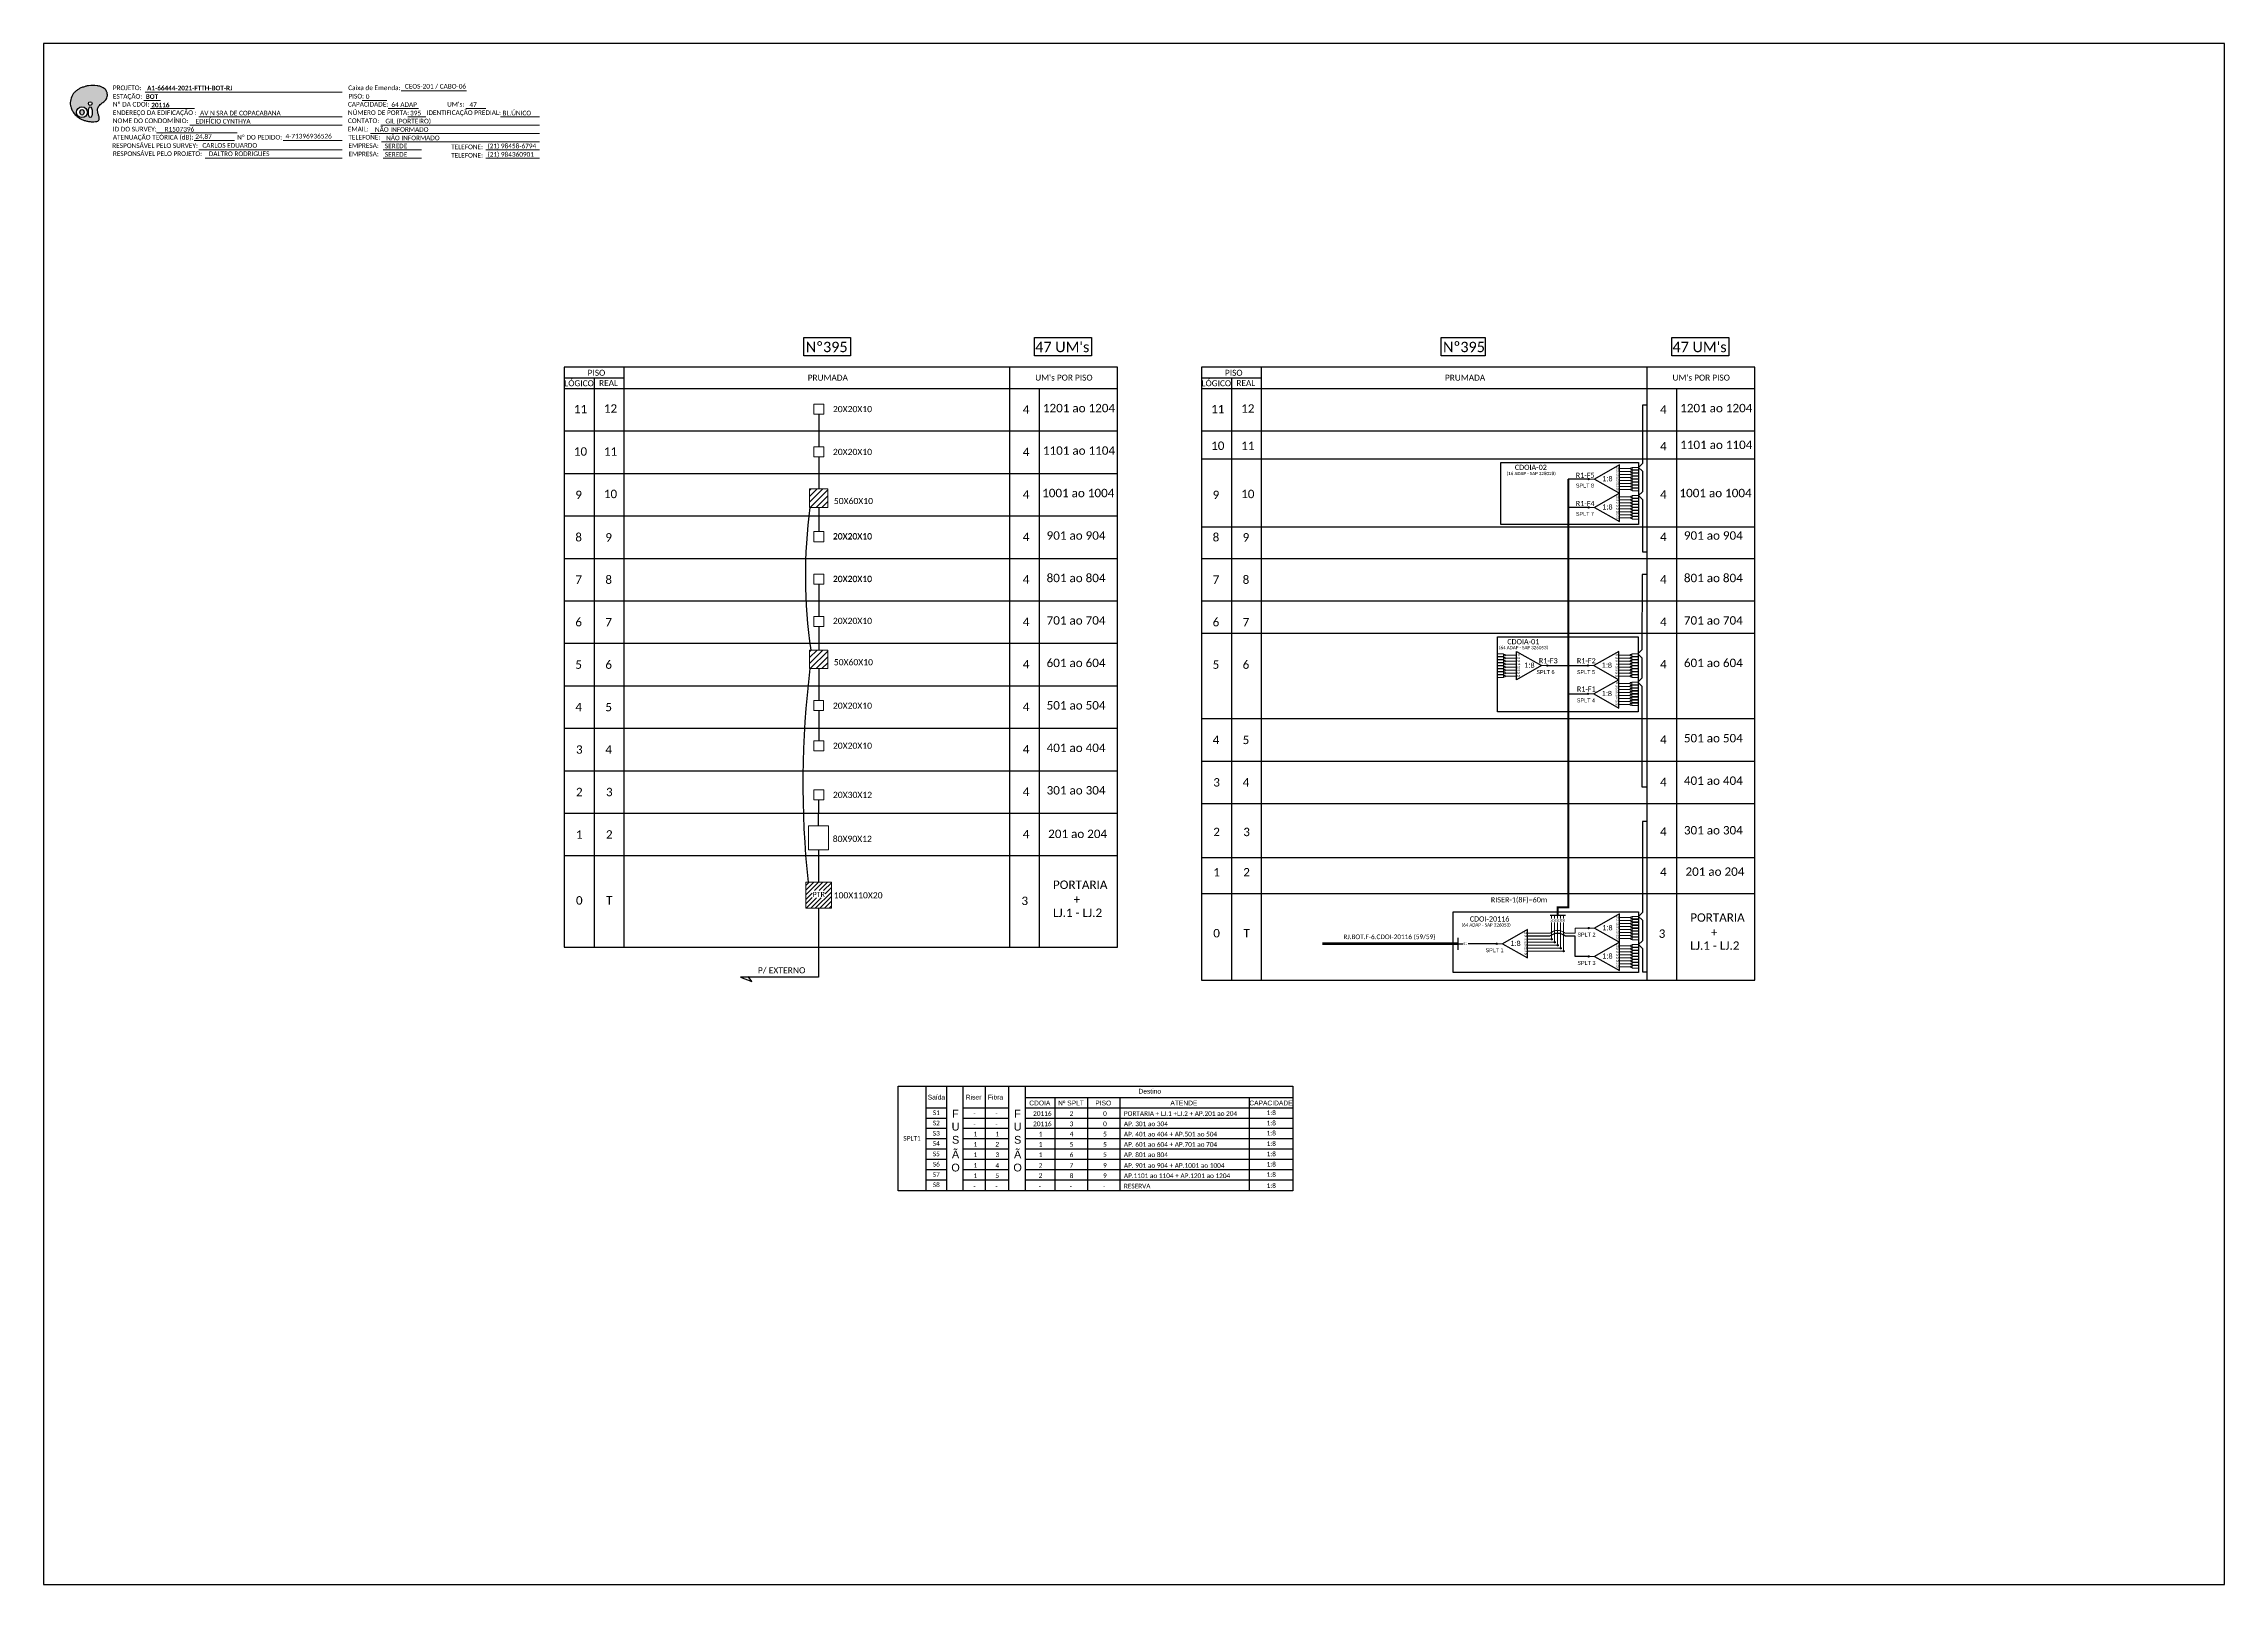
# Paper-space layout 'CDOI-20116 p2' of a CAD drawing. Header units: metres, sheet in millimetres. Extents: x -439 to 402, y -851 to -257.
# The model-space entities are those that its viewports show. They can reach past a viewport. Long polylines and large blocks are cut down to what shows.
import ezdxf
from ezdxf.enums import TextEntityAlignment as Align

# ---------------------------------------------------------------- set-up
doc = ezdxf.new("R2010")
doc.units = ezdxf.units.M
doc.styles.add('ARIAL', font='arial.ttf')
doc.styles.add('WMF-Calibri0', font='calibri.ttf')
doc.styles.add('WMF-Calibri1', font='calibrib.ttf')

# ---------------------------------------------------------------- blocks, each defined once
blk = doc.blocks.new('OI')
h = blk.add_hatch(color=40)
edge = h.paths.add_edge_path()
edge.add_spline(control_points=[(4.35, -0.67), (3.92, -0.99), (3.26, -1.5), (2.81, -2.59), (2.9, -3.5), (3.06, -4.27), (3.31, -4.85), (3.37, -5.39), (3.4, -5.88), (3.2, -6.4), (2.54, -6.61), (1.65, -6.63), (0.55, -6.67), (-0.56, -6.42), (-1.61, -6.14), (-2.77, -5.61), (-3.92, -4.77), (-4.89, -3.7), (-5.34, -2.65), (-5.6, -1.94), (-5.85, -0.96), (-5.71, 0.47), (-5.1, 2.02), (-4.14, 3.02), (-3.3, 3.61), (-2.37, 4.16), (-1.36, 4.44), (-0.56, 4.7), (0.79, 4.85), (2.24, 4.97), (3.79, 4.57), (4.67, 4.21), (5.44, 3.65), (5.76, 2.99), (6.03, 2.21), (6.01, 1.46), (5.72, 0.64), (5.31, 0.08), (4.88, -0.38), (4.51, -0.55), (4.35, -0.67)], knot_values=[0, 0, 0, 0, 1.60434, 2.417191, 3.427595, 4.282808, 4.776746, 5.304182, 5.888771, 6.258406, 6.858137, 7.79129, 8.986195, 10.124242, 11.187857, 12.242908, 13.953784, 15.414161, 16.515391, 17.349188, 17.675853, 19.552021, 21.515531, 22.568638, 23.63245, 24.621084, 25.782718, 26.745347, 27.142653, 29.870543, 31.004649, 31.921532, 32.709589, 33.801391, 34.042471, 35.192333, 35.971461, 36.628871, 37.254359, 37.836911, 37.836911, 37.836911, 37.836911], degree=3, periodic=0)
h.paths.add_polyline_path([(1.13, -0.87, -1), (-0.04, -0.87, -1)], flags=16)
edge = h.paths.add_edge_path(flags=16)
edge.add_ellipse((0.56, -3.59), major_axis=(-0.02, 1.71), ratio=0.361305, start_angle=0, end_angle=360)
h.paths.add_polyline_path([(-0.36, -3.62, -1), (-3.8, -3.62, -1)], flags=16)
edge = h.paths.add_edge_path(flags=0)
edge.add_ellipse((-2.08, -3.62), major_axis=(0, 0.885), ratio=0.758294, start_angle=0, end_angle=360)
at = {"color": 40}
for centre, radius in [((-2.08, -3.62), 1.72), ((0.54, -0.87), 0.587)]:
    blk.add_circle(centre, radius, dxfattribs=at)
blk.add_ellipse((-2.08, -3.62), major_axis=(0, 0.885), ratio=0.758294, start_param=-3.141592653589792, end_param=3.141592653589792, dxfattribs=at)
blk.add_ellipse((0.56, -3.59), major_axis=(-0.02, 1.71), ratio=0.361305, dxfattribs=at)
at = {"color": 40, "start_tangent": (-0.800898, -0.598801), "end_tangent": (-0.800898, -0.598801)}
blk.add_spline([(4.35, -0.67), (3.2, -1.78), (2.9, -2.54), (2.92, -3.55), (3.12, -4.38), (3.28, -4.85), (3.37, -5.37), (3.35, -5.95), (3.2, -6.29), (2.66, -6.55), (1.73, -6.63), (0.54, -6.62), (-0.58, -6.41), (-1.6, -6.11), (-2.56, -5.67), (-3.95, -4.67), (-4.89, -3.56), (-5.37, -2.56), (-5.64, -1.78), (-5.72, -1.46), (-5.63, 0.42), (-4.84, 2.22), (-4.13, 2.99), (-3.27, 3.62), (-2.4, 4.09), (-1.3, 4.47), (-0.37, 4.72), (0.02, 4.77), (2.75, 4.8), (3.85, 4.53), (4.69, 4.16), (5.31, 3.68), (5.85, 2.73), (5.93, 2.5), (5.94, 1.35), (5.67, 0.62), (5.29, 0.08), (4.84, -0.36), (4.35, -0.67)], degree=3, dxfattribs=at)
blk = doc.blocks.new('SPLT_1-8_SC-APC')
at = {"color": 1, "lineweight": 0}
blk.add_lwpolyline([(-17.04, -7.55), (-19.26, -7.55)], dxfattribs=at)
at = {"color": 1}
blk.add_lwpolyline([(-7.37, -2.1), (-17.04, -7.55), (-7.37, -13), (-7.37, -2.1)], dxfattribs=at)
at = {"color": 3, "lineweight": 0}
for points in [[(-2.99, -3.51), (-7.37, -3.51)], [(-7.37, -4.66), (-2.99, -4.66)], [(-7.37, -5.82), (-2.99, -5.82)], [(-7.37, -6.97), (-2.99, -6.97)], [(-7.37, -8.12), (-2.99, -8.12)], [(-2.41, -3.02), (-2.41, -4)], [(-2.41, -3.02), (0, -3.02)], [(-2.41, -4), (0, -4)], [(-2.41, -4.17), (-2.41, -5.16)], [(-2.41, -4.17), (0, -4.17)], [(-2.41, -5.16), (0, -5.16)], [(-2.41, -5.32), (-2.41, -6.31)], [(-2.41, -5.32), (0, -5.32)], [(-2.41, -6.31), (0, -6.31)], [(-2.41, -6.48), (-2.41, -7.46)], [(-2.41, -6.48), (0, -6.48)], [(-2.41, -7.46), (0, -7.46)], [(-2.41, -7.63), (-2.41, -8.62)], [(-2.41, -7.63), (0, -7.63)], [(-7.37, -9.28), (-2.99, -9.28)], [(-7.37, -10.43), (-2.99, -10.43)], [(-7.37, -11.58), (-2.99, -11.58)], [(-2.41, -8.62), (0, -8.62)], [(-2.41, -8.78), (-2.41, -9.77)], [(-2.41, -8.78), (0, -8.78)], [(-2.41, -9.77), (0, -9.77)], [(-2.41, -9.94), (-2.41, -10.92)], [(-2.41, -9.94), (0, -9.94)], [(-2.41, -10.92), (0, -10.92)], [(-2.41, -11.09), (-2.41, -12.08)], [(-2.41, -11.09), (0, -11.09)], [(-2.41, -12.08), (0, -12.08)]]:
    blk.add_lwpolyline(points, dxfattribs=at)
for points in [[(-2.99, -3.22), (-2.41, -3.22), (-2.41, -3.8), (-2.99, -3.8)], [(-2.99, -4.38), (-2.41, -4.38), (-2.41, -4.95), (-2.99, -4.95)], [(-2.99, -5.53), (-2.41, -5.53), (-2.41, -6.1), (-2.99, -6.1)], [(-2.99, -6.68), (-2.41, -6.68), (-2.41, -7.26), (-2.99, -7.26)], [(-2.99, -7.84), (-2.41, -7.84), (-2.41, -8.41), (-2.99, -8.41)], [(-2.99, -8.99), (-2.41, -8.99), (-2.41, -9.56), (-2.99, -9.56)], [(-2.99, -10.14), (-2.41, -10.14), (-2.41, -10.72), (-2.99, -10.72)], [(-2.99, -11.3), (-2.41, -11.3), (-2.41, -11.87), (-2.99, -11.87)]]:
    blk.add_lwpolyline(points, close=True, dxfattribs=at)
at = {"color": 1, "style": 'ARIAL'}
for s, height, p in [('1:8', 2, (-13.91, -8.4)), ('S1', 0.75, (-8.74, -3.78)), ('S2', 0.75, (-8.74, -4.97)), ('S3', 0.75, (-8.74, -6.18)), ('S4', 0.75, (-8.74, -7.36)), ('S5', 0.75, (-8.74, -8.57)), ('S6', 0.75, (-8.74, -9.69)), ('S7', 0.75, (-8.74, -10.78)), ('S8', 0.75, (-8.74, -11.9))]:
    blk.add_text(s, height=height, dxfattribs=at).set_placement(p)
blk = doc.blocks.new('SPLT_1-8_SC-APC_ESQ')
at = {"color": 3, "lineweight": 0}
for points in [[(2.41, -3.02), (0, -3.02)], [(2.41, -4), (0, -4)], [(2.41, -4.17), (0, -4.17)], [(2.41, -5.16), (0, -5.16)], [(2.41, -5.32), (0, -5.32)], [(2.41, -6.31), (0, -6.31)], [(2.41, -6.48), (0, -6.48)], [(2.41, -7.46), (0, -7.46)], [(2.41, -7.63), (0, -7.63)], [(2.41, -3.02), (2.41, -4)], [(2.41, -4.17), (2.41, -5.16)], [(2.41, -5.32), (2.41, -6.31)], [(2.41, -6.48), (2.41, -7.46)], [(2.41, -7.63), (2.41, -8.62)], [(2.99, -3.51), (7.37, -3.51)], [(7.37, -4.66), (2.99, -4.66)], [(7.37, -5.82), (2.99, -5.82)], [(7.37, -6.97), (2.99, -6.97)], [(7.37, -8.12), (2.99, -8.12)], [(2.41, -8.62), (0, -8.62)], [(2.41, -8.78), (0, -8.78)], [(2.41, -9.77), (0, -9.77)], [(2.41, -9.94), (0, -9.94)], [(2.41, -10.92), (0, -10.92)], [(2.41, -11.09), (0, -11.09)], [(2.41, -12.08), (0, -12.08)], [(2.41, -8.78), (2.41, -9.77)], [(2.41, -9.94), (2.41, -10.92)], [(2.41, -11.09), (2.41, -12.08)], [(7.37, -9.28), (2.99, -9.28)], [(7.37, -10.43), (2.99, -10.43)], [(7.37, -11.58), (2.99, -11.58)]]:
    blk.add_lwpolyline(points, dxfattribs=at)
for points in [[(2.99, -3.22), (2.41, -3.22), (2.41, -3.8), (2.99, -3.8)], [(2.99, -4.38), (2.41, -4.38), (2.41, -4.95), (2.99, -4.95)], [(2.99, -5.53), (2.41, -5.53), (2.41, -6.1), (2.99, -6.1)], [(2.99, -6.68), (2.41, -6.68), (2.41, -7.26), (2.99, -7.26)], [(2.99, -7.84), (2.41, -7.84), (2.41, -8.41), (2.99, -8.41)], [(2.99, -8.99), (2.41, -8.99), (2.41, -9.56), (2.99, -9.56)], [(2.99, -10.14), (2.41, -10.14), (2.41, -10.72), (2.99, -10.72)], [(2.99, -11.3), (2.41, -11.3), (2.41, -11.87), (2.99, -11.87)]]:
    blk.add_lwpolyline(points, close=True, dxfattribs=at)
at = {"color": 1}
blk.add_lwpolyline([(7.37, -2.1), (17.04, -7.55), (7.37, -13), (7.37, -2.1)], dxfattribs=at)
at = {"color": 1, "lineweight": 0}
blk.add_lwpolyline([(17.04, -7.55), (19.26, -7.55)], dxfattribs=at)
at = {"color": 1, "style": 'ARIAL'}
for s, height, p in [('S5', 0.75, (7.55, -8.57)), ('S3', 0.75, (7.55, -6.18)), ('S4', 0.75, (7.55, -7.36)), ('S2', 0.75, (7.56, -4.97)), ('S1', 0.75, (7.7, -3.78)), ('1:8', 2, (10.45, -8.4)), ('S6', 0.75, (7.55, -9.69)), ('S7', 0.75, (7.55, -10.78)), ('S8', 0.75, (7.55, -11.9))]:
    blk.add_text(s, height=height, dxfattribs=at).set_placement(p)

msp = doc.modelspace()

# ---------------------------------------------------------------- hatches: boundary and pattern name
h = msp.add_hatch(color=3)
h.dxf.hatch_style = 1
edge = h.paths.add_edge_path()
edge.add_arc((203.38, -73.69), 0.256, 0, 360)
h = msp.add_hatch(color=3)
h.dxf.hatch_style = 1
edge = h.paths.add_edge_path()
edge.add_arc((203.38, -84.59), 0.256, 0, 360)
h = msp.add_hatch(color=3)
h.dxf.hatch_style = 1
edge = h.paths.add_edge_path()
edge.add_arc((187.43, -145.6), 0.256, 0, 360)
h = msp.add_hatch(color=3)
h.dxf.hatch_style = 1
edge = h.paths.add_edge_path()
edge.add_arc((203.15, -145.6), 0.256, 0, 360)
h = msp.add_hatch(color=3)
h.dxf.hatch_style = 1
edge = h.paths.add_edge_path()
edge.add_arc((203.15, -156.49), 0.256, 0, 360)
h = msp.add_hatch()
h.set_pattern_fill('ANSI31', color=1, scale=10, style=0)
h.set_pattern_definition([(45, (-712.0295, -624.6858), (-0.8838835, 0.8838835), [])])
h.paths.add_polyline_path([(-98.55, -239.11), (-88.65, -239.11), (-88.65, -229.07), (-98.55, -229.07)])
h.paths.add_polyline_path([(-96.13, -235.07), (-91.08, -235.07), (-91.08, -232.34), (-96.13, -232.34)], flags=16)
h = msp.add_hatch(color=3)
h.dxf.hatch_style = 1
edge = h.paths.add_edge_path()
edge.add_arc((189.07, -251.09), 0.256, 0, 360)
h = msp.add_hatch(color=3)
h.dxf.hatch_style = 1
edge = h.paths.add_edge_path()
edge.add_arc((190.23, -252.25), 0.256, 0, 360)
h = msp.add_hatch(color=3)
h.dxf.hatch_style = 1
edge = h.paths.add_edge_path()
edge.add_arc((203.35, -246.81), 0.256, 0, 360)
h = msp.add_hatch(color=3)
h.dxf.hatch_style = 1
edge = h.paths.add_edge_path()
edge.add_arc((167.91, -252.82), 0.256, 0, 360)
h = msp.add_hatch(color=3)
h.dxf.hatch_style = 1
edge = h.paths.add_edge_path()
edge.add_arc((191.39, -253.4), 0.256, 0, 360)
h = msp.add_hatch(color=3)
h.dxf.hatch_style = 1
edge = h.paths.add_edge_path()
edge.add_arc((192.54, -254.55), 0.256, 0, 360)
h = msp.add_hatch(color=3)
h.dxf.hatch_style = 1
edge = h.paths.add_edge_path()
edge.add_arc((193.7, -255.7), 0.256, 0, 360)
h = msp.add_hatch(color=3)
h.dxf.hatch_style = 1
edge = h.paths.add_edge_path()
edge.add_arc((203.35, -257.71), 0.256, 0, 360)

# ---------------------------------------------------------------- linework, layer by layer
at = {"color": 1, "linetype": 'Continuous'}
for p, q in [((-97.04, -78.11), (-96.42, -77.49)), ((-97.04, -80.35), (-94.18, -77.49)), ((-97.04, -82.6), (-91.93, -77.49)), ((-96.79, -84.59), (-90.04, -77.84)), ((-94.54, -84.59), (-90.04, -80.09)), ((-92.3, -84.59), (-90.04, -82.33)), ((-90.05, -84.59), (-90.04, -84.58)), ((-97.05, -140.25), (-96.43, -139.64)), ((-97.05, -142.5), (-94.19, -139.64)), ((-97.05, -144.74), (-91.94, -139.64)), ((-96.79, -146.73), (-90.05, -139.99)), ((-94.55, -146.73), (-90.05, -142.23)), ((-92.3, -146.73), (-90.05, -144.48)), ((-90.06, -146.73), (-90.05, -146.72))]:
    msp.add_line(p, q, dxfattribs=at)
at = {"color": 7, "lineweight": 0}
for p, q in [((179.8, -251.09), (189.07, -251.09)), ((179.8, -252.25), (190.23, -252.25)), ((179.8, -253.4), (191.39, -253.4)), ((179.8, -254.55), (192.54, -254.55)), ((179.8, -255.7), (193.7, -255.7))]:
    msp.add_line(p, q, dxfattribs=at)
at = {"color": 5, "lineweight": 0}
for p, q in [((189.07, -251.09), (189.07, -244.59)), ((190.23, -252.25), (190.23, -244.58)), ((191.39, -253.4), (191.39, -244.58)), ((192.54, -254.55), (192.54, -244.58)), ((193.7, -255.7), (193.7, -244.58))]:
    msp.add_line(p, q, dxfattribs=at)
for p, q in [((-62.86, -307.68), (89.25, -307.68)), ((-62.86, -348.09), (-62.86, -307.68)), ((-52.2, -307.68), (-52.2, -348.09)), ((-44.32, -307.68), (-44.32, -348.09)), ((-37.84, -348.09), (-37.84, -307.68)), ((-29.39, -307.68), (-29.39, -348.09)), ((-20.38, -307.68), (-20.38, -348.09)), ((-13.89, -307.68), (-13.89, -348.09)), ((89.25, -307.68), (89.25, -348.09)), ((-52.2, -316.06), (-44.32, -316.06)), ((-37.84, -316.06), (-20.38, -316.06)), ((-13.89, -312.09), (89.25, -312.09)), ((-13.89, -316.06), (89.25, -316.06)), ((-2.49, -312.09), (-2.49, -348.09)), ((10.08, -312.09), (10.08, -348.09)), ((22.63, -312.09), (22.63, -348.09)), ((72.46, -312.09), (72.46, -348.09)), ((-52.2, -320.03), (-44.32, -320.03)), ((-52.2, -323.99), (-44.32, -323.99)), ((-52.2, -327.96), (-44.32, -327.96)), ((-37.84, -320.03), (-20.38, -320.03)), ((-37.84, -323.99), (-20.38, -323.99)), ((-37.84, -327.96), (-20.38, -327.96)), ((-13.89, -320.03), (89.25, -320.03)), ((-13.89, -323.99), (89.25, -323.99)), ((-13.89, -327.96), (89.25, -327.96)), ((-52.2, -331.93), (-44.32, -331.93)), ((-52.2, -335.9), (-44.32, -335.9)), ((-37.84, -331.93), (-20.38, -331.93)), ((-37.84, -335.9), (-20.38, -335.9)), ((-13.89, -331.93), (89.25, -331.93)), ((-13.89, -335.9), (89.25, -335.9)), ((-52.2, -339.87), (-44.32, -339.87)), ((-52.2, -343.84), (-44.32, -343.84)), ((-37.84, -339.87), (-20.38, -339.87)), ((-37.84, -343.84), (-20.38, -343.84)), ((-13.89, -339.87), (89.25, -339.87)), ((-13.89, -343.84), (89.25, -343.84)), ((89.25, -348.09), (-62.86, -348.09))]:
    msp.add_line(p, q)
msp.add_lwpolyline([(-392.46, -499.81), (448.54, -499.81), (448.54, 94.19), (-392.46, 94.19)], close=True)
at = {"color": 7, "lineweight": 0}
for points in [[(-254.54, 76.01), (-229.4, 76.01)], [(-353.87, 72.24), (-347.32, 72.24)], [(-353.35, 75.52), (-277.38, 75.52)], [(-351.2, 69.17), (-334.23, 69.17)], [(-269.58, 72.28), (-260.1, 72.28)], [(-259.53, 69.17), (-247.91, 69.17)], [(-229.59, 69.17), (-221.93, 69.17)], [(-348.88, 59.75), (-317.84, 59.75)], [(-336.04, 62.82), (-277.38, 62.82)], [(-332.63, 65.93), (-277.38, 65.93)], [(-266.46, 59.58), (-201.19, 59.58)], [(-262.42, 62.82), (-201.19, 62.82)], [(-251.95, 65.93), (-245, 65.93)], [(-216.25, 65.93), (-201.22, 65.93)], [(-334.35, 56.79), (-318.84, 56.79)], [(-332.63, 53.23), (-277.38, 53.23)], [(-300.12, 56.79), (-277.35, 56.79)], [(-262.17, 56.34), (-201.19, 56.34)], [(-261.56, 53.23), (-246.76, 53.23)], [(-221.96, 53.23), (-201.19, 53.23)], [(-330.14, 49.99), (-277.38, 49.99)], [(-261.56, 49.99), (-246.76, 49.99)], [(-221.96, 49.99), (-201.19, 49.99)]]:
    msp.add_lwpolyline(points, dxfattribs=at)
at = {"color": 7}
for points in [[(-99.24, -19.08), (-81.34, -19.08), (-81.34, -26.12), (-99.24, -26.12)], [(-10.33, -19.08), (11.68, -19.08), (11.68, -26.12), (-10.33, -26.12)], [(146.53, -19.08), (163.43, -19.08), (163.43, -26.12), (146.53, -26.12)], [(235.45, -19.08), (257.45, -19.08), (257.45, -26.12), (235.45, -26.12)]]:
    msp.add_lwpolyline(points, close=True, dxfattribs=at)
at = {"color": 0}
for points in [[(21.65, -30.56), (-191.67, -30.56)], [(267.42, -30.56), (54.1, -30.56)], [(-191.67, -34.67), (-168.52, -34.67)], [(-191.67, -38.78), (21.65, -38.78)], [(54.1, -34.67), (77.25, -34.67)], [(54.1, -38.78), (267.42, -38.78)]]:
    msp.add_lwpolyline(points, dxfattribs=at)
for points in [[(-191.67, -30.56), (-191.67, -38.78)], [(-168.52, -38.78), (-168.52, -30.56)], [(-19.94, -30.56), (-19.94, -38.78)], [(21.65, -38.78), (21.65, -30.56)], [(54.1, -30.56), (54.1, -38.78)], [(77.25, -38.78), (77.25, -30.56)], [(225.83, -30.56), (225.83, -38.78)], [(267.42, -38.78), (267.42, -30.56)], [(-191.67, -38.78), (21.65, -38.78)], [(-191.67, -38.78), (21.65, -38.78)], [(-191.67, -38.78), (-191.67, -254.17), (21.65, -254.17), (21.65, -38.78)], [(-180.09, -34.67), (-180.09, -38.78)], [(-180.09, -38.78), (-180.09, -254.17)], [(-168.52, -254.17), (-168.52, -38.78)], [(-19.94, -38.78), (-19.94, -254.17)], [(-8.37, -254.17), (-8.37, -38.78)], [(54.1, -38.78), (267.42, -38.78)], [(54.1, -38.78), (267.42, -38.78)], [(54.1, -38.78), (54.1, -266.82), (267.42, -266.82), (267.42, -38.78)], [(65.68, -34.67), (65.68, -38.78)], [(65.68, -38.78), (65.68, -266.82)], [(77.25, -266.82), (77.25, -38.78)], [(225.83, -38.78), (225.83, -266.82)], [(237.4, -266.82), (237.4, -38.78)], [(-191.67, -55.15), (21.65, -55.15)], [(54.1, -55.15), (267.42, -55.15)], [(54.1, -65.91), (267.42, -65.91)], [(-191.67, -71.52), (21.65, -71.52)], [(-191.67, -87.9), (21.65, -87.9)], [(54.1, -92.11), (267.42, -92.11)], [(-191.67, -104.27), (21.65, -104.27)], [(54.1, -104.27), (267.42, -104.27)], [(-191.67, -120.64), (21.65, -120.64)], [(54.1, -120.64), (267.42, -120.64)], [(54.1, -133.05), (267.42, -133.05)], [(-191.67, -137.01), (21.65, -137.01)], [(-191.67, -153.38), (21.65, -153.38)], [(54.1, -166.03), (267.42, -166.03)], [(-191.67, -169.76), (21.65, -169.76)], [(54.1, -182.41), (267.42, -182.41)], [(-191.67, -186.13), (21.65, -186.13)], [(54.1, -198.78), (267.42, -198.78)], [(-191.67, -202.5), (21.65, -202.5)], [(-191.67, -218.87), (21.65, -218.87)], [(54.1, -219.58), (267.42, -219.58)], [(54.1, -233.44), (267.42, -233.44)]]:
    msp.add_lwpolyline(points)
at = {"lineweight": 0}
for points in [[(-91.63, -44.83), (-95.46, -44.83), (-95.46, -48.71), (-91.63, -48.71)], [(-91.63, -61.25), (-95.46, -61.25), (-95.46, -65.13), (-91.63, -65.13)], [(-91.63, -93.94), (-95.46, -93.94), (-95.46, -97.83), (-91.63, -97.83)], [(-91.63, -110.37), (-95.46, -110.37), (-95.46, -114.25), (-91.63, -114.25)], [(-91.63, -126.61), (-95.46, -126.61), (-95.46, -130.49), (-91.63, -130.49)], [(-91.64, -159.09), (-95.47, -159.09), (-95.47, -162.97), (-91.64, -162.97)], [(-91.63, -174.6), (-95.46, -174.6), (-95.46, -178.49), (-91.63, -178.49)], [(-91.63, -193.43), (-95.46, -193.43), (-95.46, -197.31), (-91.63, -197.31)]]:
    msp.add_lwpolyline(points, close=True, dxfattribs=at)
at = {"color": 3}
for points in [[(-93.55, -48.71), (-93.54, -61.25)], [(225.83, -45.14), (224.18, -45.14), (224.17, -67.65), (222.61, -69.16), (224.17, -70.67), (224.17, -78.55), (222.61, -80.06), (224.17, -81.57), (224.17, -101.69), (225.83, -101.69)], [(-93.54, -65.13), (-93.54, -77.49)], [(-93.54, -84.59), (-93.54, -93.94)], [(-93.54, -114.25), (-93.54, -126.61)], [(225.6, -110.46), (223.95, -110.46), (223.94, -139.56), (222.38, -141.07), (223.94, -142.58), (223.94, -150.46), (222.38, -151.97), (223.94, -153.47), (223.94, -192.32), (225.59, -192.32)], [(-93.55, -130.49), (-93.55, -139.64)], [(-93.55, -146.73), (-93.55, -159.09)], [(-93.55, -162.97), (-93.55, -174.6)], [(-93.61, -207.41), (-93.54, -197.31)], [(225.83, -205.67), (224.17, -205.67), (224.18, -240.77), (222.62, -242.28), (224.18, -243.79), (224.18, -251.67), (222.61, -253.18), (224.18, -254.69), (224.18, -263.64), (225.83, -263.64)], [(-93.61, -216.67), (-93.6, -229.07)], [(153.06, -252.82), (154.79, -252.82)], [(167.91, -252.82), (156.85, -252.82)]]:
    msp.add_lwpolyline(points, dxfattribs=at)
at = {"color": 1}
for points in [[(169.48, -67.26), (222.61, -67.26), (222.61, -91.15), (169.48, -91.15)], [(168.17, -134.55), (222.41, -134.55), (222.41, -163.36), (168.17, -163.36)], [(151.14, -240.48), (222.61, -240.48), (222.61, -263.95), (151.14, -263.95)]]:
    msp.add_lwpolyline(points, close=True, dxfattribs=at)
at = {"color": 5, "const_width": 0.8}
msp.add_lwpolyline([(195.5, -73.69), (195.5, -238.75), (191.39, -238.75), (191.39, -241.87)], dxfattribs=at)
at = {"color": 5}
for points in [[(203.35, -73.69), (195.5, -73.69)], [(203.35, -84.59), (195.5, -84.59)], [(187.43, -145.6), (203.12, -145.6)], [(195.27, -156.49), (203.12, -156.49)], [(188.49, -241.87), (194.5, -241.87)]]:
    msp.add_lwpolyline(points, dxfattribs=at)
at = {"color": 1, "lineweight": 0}
for points in [[(-90.04, -77.49), (-97.04, -77.49), (-97.04, -84.59), (-90.04, -84.59)], [(-90.05, -139.64), (-97.05, -139.64), (-97.05, -146.73), (-90.05, -146.73)], [(-88.65, -229.07), (-98.55, -229.07), (-98.55, -239.11), (-88.65, -239.11)]]:
    msp.add_lwpolyline(points, close=True, dxfattribs=at)
at = {"color": 3}
for points in [[(-96.43, -139.64, -0.071073), (-96.79, -84.59)], [(-97.54, -229.07, -0.056688), (-96.79, -146.73)]]:
    msp.add_lwpolyline(points, format="xyb", dxfattribs=at)
at = {"color": 7, "lineweight": 0}
msp.add_lwpolyline([(-89.77, -207.41), (-97.46, -207.41), (-97.46, -216.67), (-89.77, -216.67)], close=True, dxfattribs=at)
at = {"color": 1}
for points in [[(-93.6, -239.11), (-93.6, -265.73), (-123.74, -265.73)], [(153.06, -255.22), (153.06, -250.5)], [(179.8, -247.37), (170.14, -252.82), (179.8, -258.27), (179.8, -247.37)], [(-123.74, -265.73), (-119.33, -267.33)], [(-119.33, -267.33), (-120.73, -265.5)]]:
    msp.add_lwpolyline(points, dxfattribs=at)
at = {"color": 5, "lineweight": 0}
for points in [[(189.08, -241.87), (189.08, -243.16)], [(190.23, -241.87), (190.23, -243.16)], [(191.39, -241.87), (191.39, -243.16)], [(192.55, -241.87), (192.55, -243.16)], [(193.7, -241.87), (193.7, -243.16)]]:
    msp.add_lwpolyline(points, dxfattribs=at)
at = {"color": 7, "lineweight": 0}
msp.add_lwpolyline([(203.35, -246.81), (198.17, -246.81), (198.17, -248.78), (194.27, -248.78, 0.377389), (188.51, -248.79), (179.8, -248.79)], format="xyb", dxfattribs=at)
at = {"color": 7}
for points in [[(188.32, -249.94), (179.8, -249.94)], [(203.35, -257.71), (198.17, -257.71), (198.17, -249.94), (194.45, -249.94)]]:
    msp.add_lwpolyline(points, dxfattribs=at)
at = {"color": 1, "const_width": 1}
msp.add_lwpolyline([(100.7, -252.82), (153.06, -252.82)], dxfattribs=at)
at = {"color": 1, "lineweight": 0}
msp.add_lwpolyline([(170.14, -252.82), (167.91, -252.82)], dxfattribs=at)
at = {"color": 3}
for centre in [(203.38, -73.69), (203.38, -84.59), (187.43, -145.6), (203.15, -145.6), (203.15, -156.49), (189.07, -251.09), (190.23, -252.25), (203.35, -246.81), (167.91, -252.82), (191.39, -253.4), (192.54, -254.55), (193.7, -255.7), (203.35, -257.71)]:
    msp.add_circle(centre, 0.256, dxfattribs=at)
at = {"color": 7}
msp.add_arc((191.39, -253.63), 4.79, 50.23032, 129.76968, dxfattribs=at)

# ---------------------------------------------------------------- block references
at = {"color": 7, "xscale": 1.213923925163967, "yscale": 1.213923925163967, "zscale": 1.213923925163967, "rotation": 0.1532896023949059}
msp.add_blockref('OI', (-375.15, 72.14), dxfattribs=at)
at = {"color": 3}
for p in [(222.61, -66.14), (222.61, -77.04), (222.38, -138.05), (222.38, -148.95), (222.61, -239.26), (222.61, -250.16)]:
    msp.add_blockref('SPLT_1-8_SC-APC', p, dxfattribs=at)
msp.add_blockref('SPLT_1-8_SC-APC_ESQ', (168.17, -138.05))

# ---------------------------------------------------------------- texts
at = {"color": 7, "lineweight": 0, "style": 'WMF-Calibri0'}
for s, height, p in [('PROJETO:', 1.793, (-365.75, 76.26)), ('Caixa de Emenda:', 1.7927, (-274.99, 76.26)), ('ESTAÇÃO:', 1.793, (-365.75, 72.98)), ('Nº DA CDOI:', 1.7927, (-365.75, 69.91)), ('ENDEREÇO DA EDIFICAÇÃO :', 1.7927, (-365.75, 66.68)), ('CAPACIDADE:', 1.7927, (-275.1, 69.91)), ('NÚMERO DE PORTA:', 1.7927, (-275.1, 66.68)), ('PISO:', 1.793, (-274.92, 73.03)), ('IDENTIFICAÇÃO PREDIAL:', 1.7927, (-244.73, 66.68)), ("UM's:", 1.793, (-236.86, 69.91)), ('ATENUAÇÃO TEÓRICA (dB):', 1.7927, (-365.75, 57.21)), ('NOME DO CONDOMÍNIO:', 1.7927, (-365.75, 63.56)), ('ID DO SURVEY:', 1.7927, (-365.75, 60.33)), ('Nº DO PEDIDO:', 1.7927, (-317.83, 57.21)), ('CONTATO:', 1.793, (-275.1, 63.56)), ('EMAIL:', 1.793, (-275.1, 60.33)), ('TELEFONE:', 1.793, (-274.92, 57.21)), ('RESPONSÁVEL PELO SURVEY:', 1.7927, (-365.99, 53.98)), ('RESPONSÁVEL PELO PROJETO:', 1.7927, (-365.75, 50.87)), ('EMPRESA:', 1.793, (-274.92, 53.98)), ('EMPRESA:', 1.793, (-274.92, 50.74)), ('TELEFONE:', 1.793, (-235.32, 53.47)), ('TELEFONE:', 1.793, (-235.32, 50.24))]:
    msp.add_text(s, height=height, dxfattribs=at).set_placement(p)
at = {"color": 7}
for s, height, style, p in [('A1-66444-2021-FTTH-BOT-RJ', 1.7927, 'WMF-Calibri1', (-352.55, 76.17)), ('CEOS-201 / CABO-06', 1.7927, 'WMF-Calibri0', (-253.14, 76.85)), ('BOT', 1.793, 'WMF-Calibri1', (-353.07, 72.89)), ('AV N SRA DE COPACABANA ', 1.7927, 'WMF-Calibri0', (-332.12, 66.52)), ('0', 1.79, 'WMF-Calibri0', (-268.23, 72.88)), ('64 ADAP', 1.793, 'WMF-Calibri0', (-258.36, 69.79)), ('395', 1.793, 'WMF-Calibri0', (-251.13, 66.53)), ('47', 1.793, 'WMF-Calibri0', (-228.24, 69.77)), ('BL.ÚNICO', 1.793, 'WMF-Calibri0', (-215.49, 66.53)), ('R1507396', 1.793, 'WMF-Calibri0', (-345.79, 60.28)), ('24,87', 1.793, 'WMF-Calibri0', (-333.97, 57.45)), ('EDIFÍCIO CYNTHYA', 1.7927, 'WMF-Calibri0', (-333.84, 63.39)), ('4-71396936526', 1.7927, 'WMF-Calibri0', (-299.17, 57.62)), ('NÃO INFORMADO', 1.7927, 'WMF-Calibri0', (-264.68, 60.18)), ('GIL (PORTEIRO)', 1.7927, 'WMF-Calibri0', (-260.64, 63.42)), ('NÃO INFORMADO', 1.7927, 'WMF-Calibri0', (-260.39, 56.94)), ('CARLOS EDUARDO', 1.7927, 'WMF-Calibri0', (-331.24, 54.07)), ('DALTRO RODRIGUES', 1.7927, 'WMF-Calibri0', (-328.75, 50.83)), ('SEREDE', 1.793, 'WMF-Calibri0', (-260.86, 53.83)), ('SEREDE', 1.793, 'WMF-Calibri0', (-260.86, 50.59)), ('(21) 98458-6794', 1.7927, 'WMF-Calibri0', (-221.26, 53.83)), ('(21) 984360901', 1.7927, 'WMF-Calibri0', (-221.26, 50.59)), ('Nº395', 4, 'WMF-Calibri0', (-98.54, -24.76)), ("47 UM's", 4, 'WMF-Calibri0', (-10.06, -24.76)), ('Nº395', 4, 'WMF-Calibri0', (147.23, -24.76)), ("47 UM's", 4, 'WMF-Calibri0', (235.71, -24.76)), ('20X20X10', 2.373, 'WMF-Calibri0', (-88.07, -47.89)), ('1201 ao 1204', 3.24, 'WMF-Calibri0', (-7.1, -47.94)), ('1201 ao 1204', 3.24, 'WMF-Calibri0', (238.67, -47.94)), ('1101 ao 1104', 3.24, 'WMF-Calibri0', (238.67, -62.1)), ('20X20X10', 2.373, 'WMF-Calibri0', (-88.06, -64.4)), ('1101 ao 1104', 3.24, 'WMF-Calibri0', (-7.1, -64.31)), ('SPLT 8', 1.5, 'ARIAL', (198.46, -76.95)), ('50X60X10', 2.373, 'WMF-Calibri0', (-87.7, -83.33)), ('1001 ao 1004', 3.24, 'WMF-Calibri0', (-7.38, -80.68)), ('1001 ao 1004', 3.24, 'WMF-Calibri0', (238.39, -80.68)), ('SPLT 7', 1.5, 'ARIAL', (198.46, -87.85)), ('20X20X10', 2.373, 'WMF-Calibri0', (-88.07, -96.88)), ('20X20X10', 2.373, 'WMF-Calibri0', (-88.07, -97.01)), ('901 ao 904', 3.24, 'WMF-Calibri0', (-5.66, -97.06)), ('901 ao 904', 3.24, 'WMF-Calibri0', (240.11, -97.06)), ('20X20X10', 2.373, 'WMF-Calibri0', (-88.07, -113.3)), ('20X20X10', 2.373, 'WMF-Calibri0', (-88.06, -113.43)), ('801 ao 804', 3.24, 'WMF-Calibri0', (-5.66, -113.43)), ('801 ao 804', 3.24, 'WMF-Calibri0', (240.11, -113.43)), ('20X20X10', 2.373, 'WMF-Calibri0', (-88.07, -129.54)), ('701 ao 704', 3.24, 'WMF-Calibri0', (-5.66, -129.8)), ('701 ao 704', 3.24, 'WMF-Calibri0', (240.11, -129.8)), ('601 ao 604', 3.24, 'WMF-Calibri0', (-5.66, -146.17)), ('601 ao 604', 3.24, 'WMF-Calibri0', (240.11, -146.17)), ('50X60X10', 2.373, 'WMF-Calibri0', (-87.71, -145.48)), ('SPLT 6', 1.5, 'ARIAL', (183.23, -148.85)), ('SPLT 5', 1.5, 'ARIAL', (198.82, -148.85)), ('501 ao 504', 3.24, 'WMF-Calibri0', (-5.66, -162.54)), ('SPLT 4', 1.5, 'ARIAL', (198.82, -159.75)), ('20X20X10', 2.373, 'WMF-Calibri0', (-88.07, -162.24)), ('20X20X10', 2.373, 'WMF-Calibri0', (-88.07, -177.67)), ('401 ao 404', 3.24, 'WMF-Calibri0', (-5.66, -178.91)), ('501 ao 504', 3.24, 'WMF-Calibri0', (240.11, -175.19)), ('301 ao 304', 3.24, 'WMF-Calibri0', (-5.66, -195.29)), ('401 ao 404', 3.24, 'WMF-Calibri0', (240.11, -191.57)), ('20X30X12', 2.373, 'WMF-Calibri0', (-88.06, -196.62)), ('201 ao 204', 3.24, 'WMF-Calibri0', (-5.05, -212.08)), ('301 ao 304', 3.24, 'WMF-Calibri0', (240.11, -210.69)), ('80X90X12', 2.373, 'WMF-Calibri0', (-88.12, -213.58)), ('201 ao 204', 3.24, 'WMF-Calibri0', (240.72, -226.64)), ('PTR', 2, 'WMF-Calibri0', (-95.96, -234.82)), ('100X110X20', 2.373, 'WMF-Calibri0', (-87.76, -235.35)), ('PORTARIA', 3.24, 'WMF-Calibri0', (-3.21, -231.69)), ('LJ.1 - LJ.2', 3.24, 'WMF-Calibri0', (-3.21, -242.5)), ('PORTARIA', 3.24, 'WMF-Calibri0', (242.56, -244.34)), ('SPLT 2', 1.5, 'ARIAL', (199.04, -250.07)), ('LJ.1 - LJ.2', 3.24, 'WMF-Calibri0', (242.56, -255.15)), ('SPLT 1', 1.5, 'ARIAL', (163.61, -256.08)), ('SPLT 3', 1.5, 'ARIAL', (199.04, -260.97)), ('P/ EXTERNO', 2.373, 'WMF-Calibri0', (-117.03, -264.25)), ('-', 1.79, 'WMF-Calibri0', (-33.84, -319.19)), ('-', 1.79, 'WMF-Calibri0', (-25.39, -319.19)), ('20116', 1.793, 'WMF-Calibri0', (-10.85, -319.19)), ('2', 1.79, 'WMF-Calibri0', (3.24, -319.19)), ('0', 1.79, 'WMF-Calibri0', (16.13, -319.19)), ('PORTARIA + LJ.1 +LJ.2 + AP.201 ao 204', 1.7927, 'WMF-Calibri0', (24.14, -319.19)), ('-', 1.79, 'WMF-Calibri0', (-33.84, -323.16)), ('1', 1.79, 'WMF-Calibri0', (-33.84, -327.13)), ('-', 1.79, 'WMF-Calibri0', (-25.39, -323.16)), ('1', 1.79, 'WMF-Calibri0', (-25.39, -327.13)), ('20116', 1.793, 'WMF-Calibri0', (-10.85, -323.16)), ('1', 1.79, 'WMF-Calibri0', (-8.69, -327.13)), ('4', 1.79, 'WMF-Calibri0', (3.24, -327.05)), ('3', 1.79, 'WMF-Calibri0', (3.24, -323.16)), ('0', 1.79, 'WMF-Calibri0', (16.13, -323.16)), ('5', 1.79, 'WMF-Calibri0', (16.13, -327.13)), ('AP. 301 ao 304', 1.7927, 'WMF-Calibri0', (24.14, -323.16)), ('AP. 401 ao 404 + AP.501 ao 504', 1.7927, 'WMF-Calibri0', (24.14, -327.13)), ('1', 1.79, 'WMF-Calibri0', (-33.84, -331.09)), ('1', 1.79, 'WMF-Calibri0', (-33.84, -335.06)), ('2', 1.79, 'WMF-Calibri0', (-25.39, -331.02)), ('3', 1.79, 'WMF-Calibri0', (-25.39, -335.06)), ('1', 1.79, 'WMF-Calibri0', (-8.69, -331.02)), ('1', 1.79, 'WMF-Calibri0', (-8.69, -335.06)), ('5', 1.79, 'WMF-Calibri0', (3.24, -331.09)), ('6', 1.79, 'WMF-Calibri0', (3.24, -335.06)), ('5', 1.79, 'WMF-Calibri0', (16.13, -331.09)), ('5', 1.79, 'WMF-Calibri0', (16.13, -334.98)), ('AP. 601 ao 604 + AP.701 ao 704', 1.7927, 'WMF-Calibri0', (24.14, -331.09)), ('AP. 801 ao 804', 1.7927, 'WMF-Calibri0', (24.14, -335.06)), ('1', 1.79, 'WMF-Calibri0', (-33.84, -339.21)), ('1', 1.79, 'WMF-Calibri0', (-33.84, -343.17)), ('4', 1.79, 'WMF-Calibri0', (-25.39, -339.21)), ('5', 1.79, 'WMF-Calibri0', (-25.39, -343.1)), ('2', 1.79, 'WMF-Calibri0', (-8.69, -339.21)), ('2', 1.79, 'WMF-Calibri0', (-8.69, -343.1)), ('8', 1.79, 'WMF-Calibri0', (3.24, -343.17)), ('7', 1.79, 'WMF-Calibri0', (3.24, -339.13)), ('9', 1.79, 'WMF-Calibri0', (16.13, -339.21)), ('9', 1.79, 'WMF-Calibri0', (16.13, -343.17)), ('AP. 901 ao 904 + AP.1001 ao 1004', 1.7927, 'WMF-Calibri0', (24.14, -339.21)), ('AP.1101 ao 1104 + AP.1201 ao 1204', 1.7927, 'WMF-Calibri0', (24.14, -343.17)), ('-', 1.79, 'WMF-Calibri0', (-33.84, -347.14)), ('-', 1.79, 'WMF-Calibri0', (-25.39, -347.14)), ('-', 1.79, 'WMF-Calibri0', (-8.69, -347.14)), ('-', 1.79, 'WMF-Calibri0', (3.24, -347.14)), ('-', 1.79, 'WMF-Calibri0', (16.13, -347.06)), ('RESERVA', 1.793, 'WMF-Calibri0', (24.14, -347.14))]:
    msp.add_text(s, height=height, dxfattribs=dict(at, style=style)).set_placement(p)
at = {"color": 7, "style": 'WMF-Calibri1'}
msp.add_text('20116', height=1.793, dxfattribs=at).set_placement((-347.42, 69.6), align=Align.CENTER)
at = {"color": 0, "style": 'WMF-Calibri0'}
for s, p in [('     PISO', (-186.7, -33.86)), ('PRUMADA', (-97.8, -35.75)), ("UM's POR PISO", (-10.06, -35.72)), ('     PISO', (59.07, -33.86)), ('PRUMADA', (147.97, -35.75)), ("UM's POR PISO", (235.71, -35.72)), ('  LÓGICO', (-193.25, -37.89)), ('    REAL', (-181.49, -37.83)), ('  LÓGICO', (52.52, -37.89)), ('    REAL', (64.28, -37.83))]:
    msp.add_text(s, height=2.3, dxfattribs=at).set_placement(p)
at = {"color": 7, "style": 'WMF-Calibri0'}
for s, p in [('11', (-185.42, -46.7)), ('12', (-173.84, -46.48)), ('11', (60.35, -46.7)), ('12', (71.93, -46.48)), ('10', (-185.42, -63.04)), ('11', (-173.84, -63.07)), ('10', (60.35, -60.83)), ('11', (71.93, -60.86)), ('10', (-173.84, -79.41)), ('10', (71.93, -79.41))]:
    msp.add_text(s, height=3.24, dxfattribs=at).set_placement(p, align=Align.MIDDLE_CENTER)
at = {"color": 1, "style": 'WMF-Calibri0'}
for s, p in [('(16 ADAP - SAP 328028)', (181.22, -72.17)), ('(64 ADAP - SAP 326053)', (178.26, -139.29)), ('(64 ADAP - SAP 326053)', (163.84, -246.19))]:
    msp.add_text(s, height=1.25, dxfattribs=at).set_placement(p, align=Align.CENTER)
at = {"color": 1}
for s, height, style, p in [('CDOIA-02', 2, 'WMF-Calibri0', (174.91, -70.16)), ('CDOIA-01', 2, 'WMF-Calibri0', (171.99, -137.38)), ('CDOI-20116', 2, 'WMF-Calibri0', (157.53, -244.27)), ('1:8', 2, 'ARIAL', (173.26, -253.67)), ('S1', 0.75, 'ARIAL', (178.43, -249.06)), ('S2', 0.75, 'ARIAL', (178.43, -250.24)), ('S3', 0.75, 'ARIAL', (178.43, -251.45)), ('S4', 0.75, 'ARIAL', (178.43, -252.63)), ('S5', 0.75, 'ARIAL', (178.43, -253.84)), ('S6', 0.75, 'ARIAL', (178.43, -254.96)), ('S7', 0.75, 'ARIAL', (178.43, -256.06)), ('S8', 0.75, 'ARIAL', (178.43, -257.18))]:
    msp.add_text(s, height=height, dxfattribs=dict(at, style=style)).set_placement(p)
at = {"color": 5, "style": 'WMF-Calibri0'}
for s, p in [('R1-F5', (198.41, -73.21)), ('R1-F4', (198.41, -84.11)), ('R1-F3', (184.19, -144.73)), ('R1-F2', (198.85, -144.73)), ('R1-F1', (198.85, -155.63)), ('RISER-1(8F)=60m', (165.67, -236.89))]:
    msp.add_text(s, height=2, dxfattribs=at).set_placement(p)
at = {"style": 'ARIAL'}
for s, p in [('01', (189.13, -243.87)), ('02', (190.29, -243.87)), ('03', (191.44, -243.87)), ('04', (192.6, -243.87)), ('05', (193.76, -243.87))]:
    msp.add_text(s, height=0.75, rotation=90, dxfattribs=at).set_placement(p, align=Align.MIDDLE_CENTER)
at = {"color": 1, "style": 'WMF-Calibri0'}
msp.add_text('RJ.BOT.F-6.CDOI-20116 (59/59)', height=1.7898, dxfattribs=at).set_placement((126.54, -250.16, 3.73), align=Align.MIDDLE_CENTER)
at = {"style": 'ARIAL'}
for s, height, p in [('01', 1, (155.79, -252.82)), ('Saída', 1.84, (-48.18, -311.97)), ('Riser', 1.84, (-33.82, -311.97)), ('Fibra', 1.84, (-25.37, -311.97)), ('Destino', 1.84, (34.12, -309.68)), ('CDOIA', 1.84, (-8.29, -314.23)), ('Nº SPLT', 1.84, (3.74, -314.23)), ('PISO', 1.84, (16.2, -314.23)), ('ATENDE', 1.84, (47.29, -314.23)), ('CAPACIDADE', 1.84, (80.86, -314.23))]:
    msp.add_text(s, height=height, dxfattribs=at).set_placement(p, align=Align.MIDDLE_CENTER)
at = {"linetype": 'Continuous', "style": 'ARIAL'}
for s, p in [('F', (-42.13, -319.86)), ('F', (-18.19, -319.86)), ('U', (-42.28, -324.86)), ('S', (-42.15, -329.91)), ('U', (-18.34, -324.86)), ('S', (-18.21, -329.91)), ('Ã', (-42.17, -335.56)), ('Ã', (-18.23, -335.56)), ('O', (-42.41, -340.61)), ('O', (-18.47, -340.61))]:
    msp.add_text(s, height=3, dxfattribs=at).set_placement(p)
at = {"color": 7, "style": 'WMF-Calibri0'}
for tag, flags, p in [('4', 4, (-13.57, -46.85)), ('4', 4, (232.2, -46.85)), ('4', 4, (-13.57, -63.22)), ('4', 4, (232.2, -61.02)), ('9', 4, (-186.13, -79.79)), ('4', 4, (-13.57, -79.6)), ('9', 4, (59.65, -79.79)), ('4', 4, (232.2, -79.6)), ('8', 4, (-186.13, -96.1)), ('9', 4, (-174.55, -96.16)), ('4', 4, (-13.57, -95.97)), ('8', 4, (59.65, -96.1)), ('9', 4, (71.22, -96.16)), ('4', 4, (232.2, -95.97)), ('7', 4, (-186.13, -112.47)), ('8', 4, (-174.55, -112.47)), ('4', 4, (-13.57, -112.34)), ('7', 4, (59.65, -112.47)), ('8', 4, (71.22, -112.47)), ('4', 4, (232.2, -112.34)), ('6', 4, (-186.13, -128.84)), ('7', 4, (-174.55, -128.84)), ('4', 4, (-13.57, -128.71)), ('6', 4, (59.65, -128.84)), ('7', 4, (71.22, -128.84)), ('4', 4, (232.2, -128.71)), ('5', 4, (-186.13, -145.21)), ('6', 4, (-174.55, -145.21)), ('4', 4, (-13.57, -145.08)), ('5', 4, (59.65, -145.21)), ('6', 4, (71.22, -145.21)), ('4', 4, (232.2, -145.08)), ('4', 4, (-186.13, -161.58)), ('5', 4, (-174.55, -161.58)), ('4', 4, (-13.57, -161.46)), ('3', 4, (-185.88, -177.96)), ('4', 4, (-174.55, -177.96)), ('4', 4, (-13.57, -177.83)), ('4', 4, (59.65, -174.24)), ('5', 4, (71.22, -174.24)), ('4', 4, (232.2, -174.11)), ('2', 4, (-185.88, -194.33)), ('3', 4, (-174.31, -194.33)), ('4', 4, (-13.57, -194.2)), ('3', 4, (59.89, -190.61)), ('4', 4, (71.22, -190.61)), ('4', 4, (232.2, -190.48)), ('1', 4, (-185.88, -210.7)), ('2', 4, (-174.31, -210.69)), ('4', 4, (-13.57, -210.57)), ('2', 4, (59.89, -209.73)), ('3', 4, (71.46, -209.73)), ('4', 4, (232.2, -209.6)), ('1', 4, (59.89, -225.27)), ('2', 4, (71.46, -225.25)), ('4', 4, (232.2, -225.14)), ('0', 4, (-185.88, -236.12)), ('T', 12, (-174.31, -236.08)), ('3', 4, (-14.09, -236.29)), ('+', 4, (6.01, -235.77)), ('0', 4, (59.89, -248.77)), ('T', 12, (71.46, -248.73)), ('3', 4, (231.68, -248.94)), ('+', 4, (251.78, -248.42))]:
    msp.add_attdef(tag, text='XX', height=3.24, dxfattribs=dict(at, flags=flags)).set_placement(p, align=Align.MIDDLE_CENTER)
at = {"color": 7, "lineweight": 0, "style": 'WMF-Calibri0', "flags": 8}
for tag, p, s in [('S1', (-49.55, -318.87), 'S1'), ('1:8', (79.18, -318.87), '1:8'), ('SPLT1', (-60.9, -328.75), 'XX'), ('S2', (-49.55, -322.84), 'S2'), ('S3', (-49.55, -326.81), 'S3'), ('1:8', (79.18, -322.84), '1:8'), ('1:8', (79.18, -326.73), '1:8'), ('S4', (-49.55, -330.7), 'S4'), ('S5', (-49.55, -334.75), 'S5'), ('1:8', (79.18, -330.78), '1:8'), ('1:8', (79.18, -334.75), '1:8'), ('S6', (-49.55, -338.72), 'S6'), ('S7', (-49.55, -342.69), 'S7'), ('S8', (-49.55, -346.65), 'S8'), ('1:8', (79.18, -338.72), '1:8'), ('1:8', (79.18, -342.69), '1:8'), ('1:8', (79.18, -346.94), '1:8')]:
    msp.add_attdef(tag, p, s, height=1.793, dxfattribs=at)

psp = doc.layouts.new('CDOI-20116 p2')

# ---------------------------------------------------------------- linework, layer by layer
psp.add_lwpolyline([(-438.75, -851.08), (402.25, -851.08), (402.25, -257.08), (-438.75, -257.08)], close=True)

# ---------------------------------------------------------------- viewports
at = {"layer": '0', "color": 1}
vp = psp.add_viewport(center=(-18.25, -554.08), size=(841, 594), view_center_point=(28.04, -202.81), view_height=594, dxfattribs=at)
vp.dxf.flags = 0x10000  # cut along an outline
vp.dxf.clipping_boundary_handle = psp.add_lwpolyline([(-438.75, -851.08), (402.25, -851.08), (402.25, -257.08), (-438.75, -257.08)], format="xyb", close=True, dxfattribs={"invisible": 1}).dxf.handle

doc.saveas('drawing.dxf')
